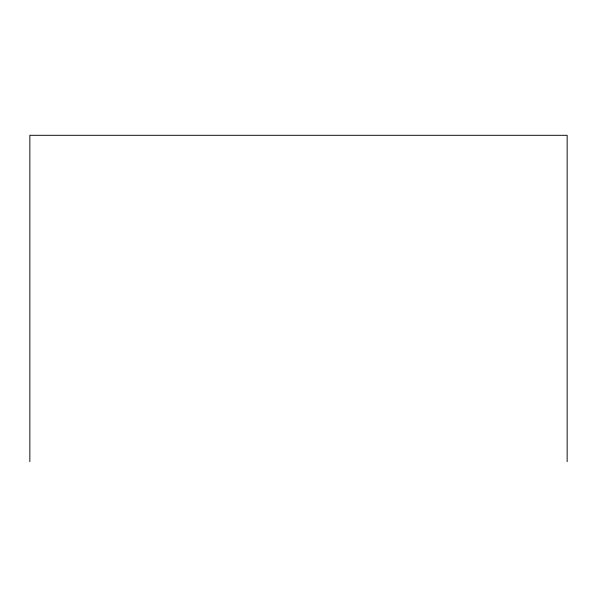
<?xml version="1.0" encoding="UTF-8"?>
<svg xmlns="http://www.w3.org/2000/svg" width="597" height="597" viewBox="0 0 597 597"><rect width="100%" height="100%" fill="white"/><g stroke="black" fill="none" stroke-linecap="round" stroke-linejoin="round"><path stroke-width="0.9" d="M567.15 461.697L567.15 135.303L29.85 135.303L29.85 461.697"/></g></svg>
